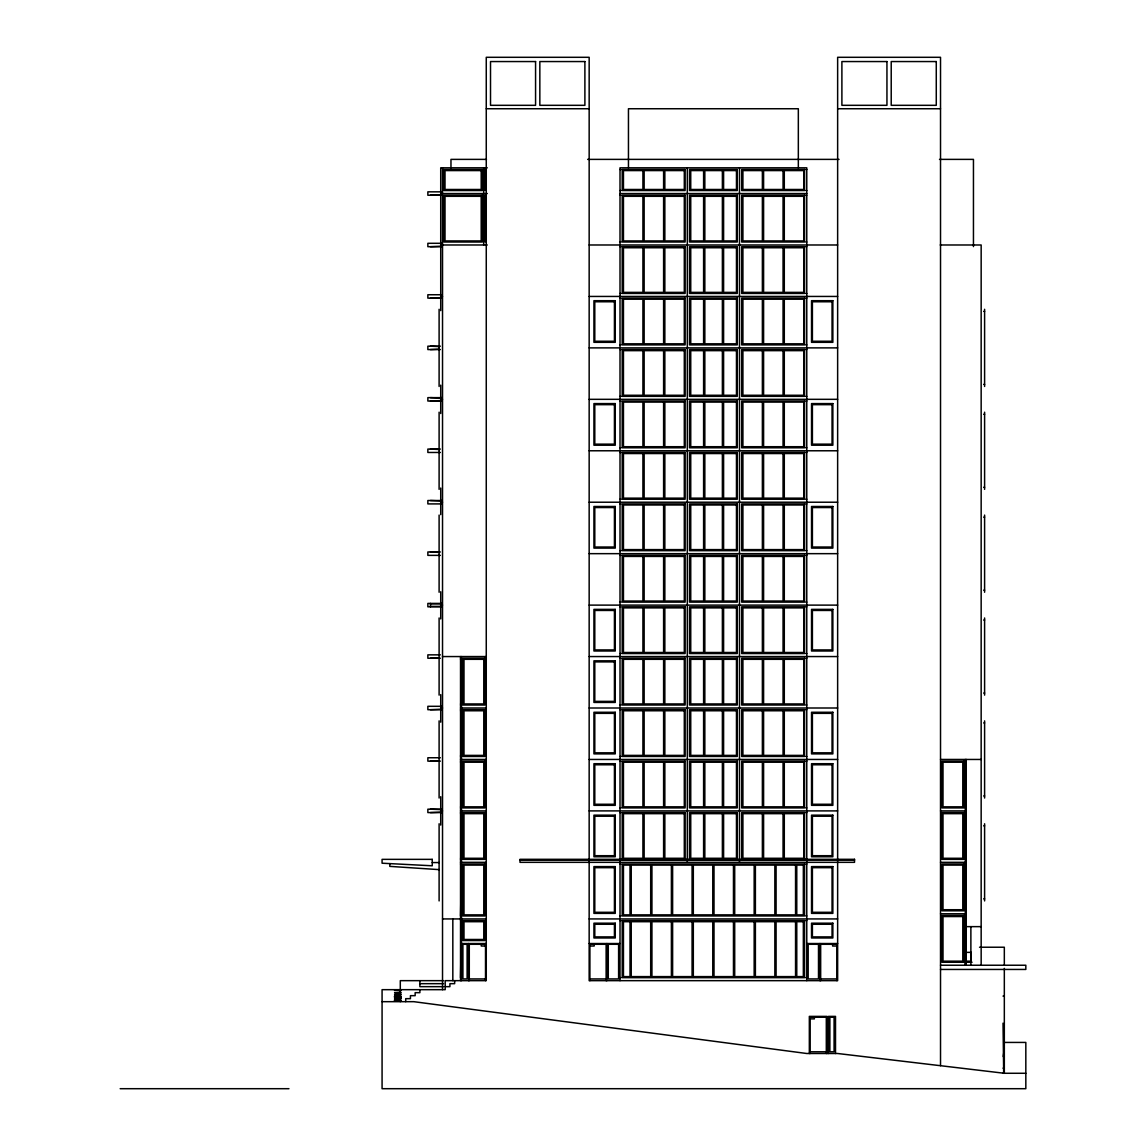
<?xml version="1.0" encoding="UTF-8"?>
<svg xmlns="http://www.w3.org/2000/svg" width="1146" height="1146" viewBox="0 0 1146 1146"><rect width="100%" height="100%" fill="white"/><g stroke="black" fill="none" stroke-linecap="round" stroke-linejoin="round"><path stroke-width="1.5" d="M461.265 934.878L460.534 977.681L461.509 977.681M461.265 876.561L460.534 915.941L461.509 915.941M1003.251 1056.555L1004.326 1048.633M486.262 108.741L589.159 108.741M837.64 108.741L940.522 108.741M486.463 159.38L450.965 159.38L450.965 167.817M587.64 159.38L839.03 159.38M939.505 159.38L973.455 159.38L973.455 246.591M487.265 167.817L440.723 167.817L440.723 310.623M620.015 169.508L620.989 169.508M805.81 169.508L806.77 169.508M620.015 190.551L620.989 190.551M805.81 190.551L806.77 190.551M442.127 191.84L427.859 191.84L427.859 195.235L442.127 195.235M440.723 193.545L487.265 193.545M620.015 193.545L806.77 193.545M441.153 194.806L430.438 195.235M620.015 195.235L620.989 195.235M805.81 195.235L806.77 195.235M620.015 242.007L620.989 242.007M805.81 242.007L806.77 242.007M442.127 243.296L427.859 243.296L427.859 246.691L442.127 246.691M440.723 244.986L487.265 244.986M589.159 244.986L837.64 244.986M940.221 244.986L981.162 244.986L981.162 965.233M441.153 246.261L430.438 246.691M620.015 246.677L620.989 246.677M805.81 246.677L806.77 246.677M620.015 293.448L620.989 293.448M805.81 293.448L806.77 293.448M442.127 294.737L427.859 294.737L427.859 298.132L442.127 298.132M440.723 296.442L442.528 296.442M589.159 296.442L837.64 296.442M441.153 297.702L430.438 298.132M620.015 298.132L620.989 298.132M805.81 298.132L806.77 298.132M983.741 311.368L984.6 311.368M620.015 344.889L620.989 344.889M805.81 344.889L806.77 344.889M440.351 346.178L427.859 346.178L427.859 349.573L440.351 349.573M439.362 346.608L430.438 346.178M589.159 347.883L837.64 347.883M439.362 349.143L430.438 349.573M620.015 349.573L620.989 349.573M805.81 349.573L806.77 349.573M983.741 384.383L984.6 384.383M620.015 396.344L620.989 396.344M805.81 396.344L806.77 396.344M442.127 397.633L427.859 397.633L427.859 401.028L442.127 401.028M441.153 398.063L430.438 397.633M440.723 399.324L442.528 399.324M589.159 399.324L837.64 399.324M441.153 400.599L430.438 401.028M620.015 401.014L620.989 401.014M805.81 401.014L806.77 401.014M983.741 414.265L984.6 414.265M620.015 447.785L620.989 447.785M805.81 447.785L806.77 447.785M440.351 449.074L427.859 449.074L427.859 452.469L440.351 452.469M439.362 449.504L430.438 449.074M589.159 450.779L837.64 450.779M620.015 452.469L620.989 452.469M805.81 452.469L806.77 452.469M983.741 487.279L984.6 487.279M620.015 499.226L620.989 499.226M805.81 499.226L806.77 499.226M442.127 500.516L427.859 500.516L427.859 503.911L442.127 503.911M441.153 500.945L430.438 500.516M440.723 502.22L442.528 502.22M589.159 502.22L837.64 502.22M620.015 503.911L620.989 503.911M805.81 503.911L806.77 503.911M983.741 517.161L984.6 517.161M620.015 550.682L620.989 550.682M805.81 550.682L806.77 550.682M440.351 551.971L427.859 551.971L427.859 555.366L440.351 555.366M439.362 552.401L430.438 551.971M589.159 553.661L837.64 553.661M620.015 555.352L620.989 555.352M805.81 555.352L806.77 555.352M983.741 590.176L984.6 590.176M620.015 602.123L620.989 602.123M805.81 602.123L806.77 602.123M442.127 603.412L427.859 603.412L427.859 606.807L442.127 606.807M430.438 603.842L441.153 603.842M440.723 605.117L442.528 605.117M589.159 605.117L837.64 605.117M430.438 606.377L441.153 606.377M620.015 606.807L620.989 606.807M805.81 606.807L806.77 606.807M983.741 620.043L984.6 620.043M620.015 653.564L620.989 653.564M805.81 653.564L806.77 653.564M440.351 654.853L427.859 654.853L427.859 658.248L440.351 658.248M442.528 656.558L486.262 656.558M589.159 656.558L837.64 656.558M439.362 657.818L430.438 658.248M460.534 658.248L461.509 658.248M620.015 658.248L620.989 658.248M805.81 658.248L806.77 658.248M460.534 659.322L461.509 659.322M983.741 693.058L984.6 693.058M460.534 703.945L461.509 703.945M460.534 705.019L461.509 705.019M620.015 705.019L620.989 705.019M805.81 705.019L806.77 705.019M442.127 706.308L427.859 706.308L427.859 709.703L442.127 709.703M440.723 707.999L442.528 707.999M460.534 707.999L486.262 707.999M589.159 707.999L837.64 707.999M441.153 709.274L430.438 709.703M460.534 709.689L461.509 709.689M620.015 709.689L620.989 709.689M805.81 709.689L806.77 709.689M460.534 710.764L461.509 710.764M983.741 722.94L984.6 722.94M460.534 755.386L461.509 755.386M460.534 756.46L461.509 756.46M620.015 756.46L620.989 756.46M805.81 756.46L806.77 756.46M440.351 757.75L427.859 757.75L427.859 761.145L440.351 761.145M460.534 759.454L486.262 759.454M589.159 759.454L837.64 759.454M940.522 759.454L981.162 759.454M439.362 760.715L430.438 761.145M460.534 761.145L461.509 761.145M620.015 761.145L620.989 761.145M805.81 761.145L806.77 761.145M965.29 761.145L966.25 761.145M460.534 762.219L461.509 762.219M965.29 762.219L966.25 762.219M983.741 795.954L984.6 795.954M460.534 806.827L461.509 806.827M965.29 806.827L966.25 806.827M460.534 807.901L461.509 807.901M620.015 807.901L620.989 807.901M805.81 807.901L806.77 807.901M965.29 807.901L966.25 807.901M442.127 809.191L427.859 809.191L427.859 812.586L442.127 812.586M441.153 809.62L430.438 809.191M440.723 810.895L442.528 810.895M460.534 810.895L486.262 810.895M589.159 810.895L837.64 810.895M940.522 810.895L966.25 810.895M441.153 812.156L430.438 812.586M460.534 812.586L461.509 812.586M620.015 812.586L620.989 812.586M805.81 812.586L806.77 812.586M965.29 812.586L966.25 812.586M460.534 813.66L461.509 813.66M965.29 813.66L966.25 813.66M983.741 825.836L984.6 825.836M460.534 858.282L461.509 858.282M965.29 858.282L966.25 858.282M460.534 859.357L461.509 859.357M620.015 859.357L620.989 859.357M805.81 859.357L806.77 859.357M965.29 859.357L966.25 859.357M520.012 860.159L854.515 860.159M460.534 862.336L486.262 862.336M940.522 862.336L966.25 862.336M432.243 862.566L439.333 862.566M460.534 864.027L461.509 864.027M620.015 864.027L620.989 864.027M805.81 864.027L806.77 864.027M965.29 864.027L966.25 864.027M965.29 865.101L966.25 865.101M439.333 869.642L389.798 866.376L389.798 863.611M983.741 898.851L984.6 898.851M965.29 909.723L966.25 909.723M965.29 910.798L966.25 910.798M940.522 913.777L966.25 913.777M965.29 915.482L966.25 915.482M620.015 915.941L620.989 915.941M805.81 915.941L806.77 915.941M965.29 916.556L966.25 916.556M442.528 918.934L486.262 918.934M589.159 918.934L837.64 918.934M460.534 920.625L461.509 920.625M620.015 920.625L620.989 920.625M805.81 920.625L806.77 920.625M965.29 926.641L981.162 926.641M965.29 928.332L966.25 928.332M965.29 929.406L966.25 929.406M461.509 943.53L486.262 943.53M589.159 943.53L620.015 943.53M806.77 943.53L837.64 943.53M485.517 946.023L481.248 946.023L481.248 944.29M589.904 946.023L594.172 946.023L594.172 944.29M836.881 946.023L832.612 946.023L832.612 944.29M979.529 947.226L1004.326 947.226L1004.326 964.86M965.29 952.369L970.877 952.369M965.29 954.059L966.25 954.059M965.29 955.134L966.25 955.134M965.29 961.165L970.977 961.165L970.977 952.24M964.889 962.239L972.052 962.239M965.29 962.669L966.25 962.669M965.29 963.743L966.25 963.743M940.522 965.233L1025.828 965.233L1025.828 969.444L940.522 969.444M620.015 977.681L620.989 977.681M805.81 977.681L806.77 977.681M469.287 978.928L485.517 978.928M589.904 978.928L606.134 978.928M820.665 978.928L836.881 978.928M443.516 980.661L400.298 980.661L400.298 1001.676M419.88 983.669L443.516 983.669M443.516 986.663L419.88 986.663L419.88 980.661M445.192 986.663L449.92 986.663L449.92 983.669L454.647 983.669L454.647 980.661M401.315 990.516L394.568 990.516L394.568 989.671M400.298 992.364L394.568 992.837L401.315 992.837M400.298 994.227L394.568 994.699L401.315 994.699M400.298 996.089L394.568 996.089L394.568 997.392L401.315 997.392M1003.037 996.103L1004.326 996.103M394.568 996.562L401.315 996.562M394.568 996.934L401.315 996.934M400.298 997.951L394.568 998.41L401.315 998.41M400.298 999.813L394.568 999.813L394.568 1001.117M394.568 1000.272L401.315 1000.272M394.568 1000.659L401.315 1000.659M382.076 1001.676L413.806 1001.676L806.77 1053.503L837.64 1053.503L1004.326 1073.272L1004.326 968.384M810.093 1018.866L814.362 1018.866L814.362 1017.147M1003.037 1023.163L1003.681 1073.272M1004.326 1042.43L1025.828 1042.43L1025.828 1088.7L382.076 1088.7L382.076 989.671L445.192 989.671L445.192 980.661L486.262 980.661L486.262 57.3L589.159 57.3L589.159 980.661L837.64 980.661L837.64 57.3L940.522 57.3L940.522 1065.665M810.093 1051.784L826.309 1051.784M1003.037 1068.172L1004.326 1068.115M1003.037 1073.272L1025.828 1073.272M120.172 1088.7L288.95 1088.7M984.6 309.291L984.6 386.46M984.6 412.188L984.6 489.356M984.6 515.084L984.6 592.253M984.6 617.966L984.6 695.135M984.6 720.863L984.6 798.031M984.6 823.759L984.6 900.928M970.877 926.641L970.877 965.233M966.25 759.454L966.25 965.261M965.29 759.454L965.29 965.233M836.881 980.661L836.881 944.29L820.665 944.29L820.665 980.661M835.506 1053.503L835.506 1016.387L828.472 1016.387L828.472 1053.503M827.068 1053.503L827.068 1016.387L809.334 1016.387L809.334 1053.503M826.309 1053.503L826.309 1017.147L810.093 1017.147L810.093 1053.503M819.906 943.53L819.906 980.661M806.77 980.661L806.77 167.817L620.015 167.817L620.015 980.661M798.332 167.817L798.332 108.741L628.452 108.741L628.452 167.817M739.471 167.817L739.471 862.336M687.314 167.817L687.314 862.336M606.879 943.53L606.879 980.661M606.134 980.661L606.134 944.29L589.904 944.29L589.904 980.661M486.162 170.582L486.162 189.477M486.162 196.31L486.162 240.932M485.517 980.661L485.517 944.29L469.287 944.29L469.287 980.661M485.102 169.508L485.102 190.551M485.102 195.235L485.102 242.007M483.684 167.817L483.684 244.986M468.542 943.53L468.542 980.661M461.509 656.558L461.509 980.661M460.534 656.558L460.534 980.661M452.828 918.677L452.828 980.661M442.528 167.817L442.528 989.671M440.723 385.128L440.723 413.52M440.723 488.024L440.723 514.64M440.723 591.737L440.723 618.926M440.723 694.619L440.723 722.195M440.723 796.699L440.723 825.091M439.104 309.291L439.104 386.46M439.104 412.188L439.104 489.356M439.104 515.084L439.104 592.253M439.104 617.966L439.104 695.135M439.104 720.863L439.104 798.031M439.104 823.759L439.104 900.928M430.438 603.412L430.438 606.807M419.88 989.671L419.88 992.665L415.153 992.665L415.153 995.673L410.44 995.673L410.44 998.667L405.713 998.667L405.713 1001.676M535.569 61.555L490.517 61.555L490.517 105.317L535.569 105.317L535.569 61.555M584.89 61.555L539.838 61.555L539.838 105.317L584.89 105.317L584.89 61.555M886.947 61.555L841.895 61.555L841.895 105.317L886.947 105.317L886.947 61.555M936.268 61.555L891.216 61.555L891.216 105.317L936.268 105.317L936.268 61.555M482.28 169.508L443.932 169.508L443.932 190.551L482.28 190.551L482.28 169.508M685.107 169.508L622.221 169.508L622.221 190.551L685.107 190.551L685.107 169.508M737.265 169.508L689.52 169.508L689.52 190.551L737.265 190.551L737.265 169.508M804.564 169.508L741.677 169.508L741.677 190.551L804.564 190.551L804.564 169.508M481.205 170.582L445.006 170.582L445.006 189.477L481.205 189.477L481.205 170.582M642.92 170.582L623.453 170.582L623.453 189.477L642.92 189.477L642.92 170.582M663.606 170.582L644.138 170.582L644.138 189.477L663.606 189.477L663.606 170.582M684.305 170.582L664.838 170.582L664.838 189.477L684.305 189.477L684.305 170.582M703.601 170.582L690.737 170.582L690.737 189.477L703.601 189.477L703.601 170.582M722.381 170.582L704.833 170.582L704.833 189.477L722.381 189.477L722.381 170.582M736.463 170.582L723.599 170.582L723.599 189.477L736.463 189.477L736.463 170.582M762.377 170.582L742.909 170.582L742.909 189.477L762.377 189.477L762.377 170.582M783.062 170.582L763.594 170.582L763.594 189.477L783.062 189.477L783.062 170.582M803.761 170.582L784.294 170.582L784.294 189.477L803.761 189.477L803.761 170.582M482.28 195.235L443.932 195.235L443.932 242.007L482.28 242.007L482.28 195.235M685.107 195.235L622.221 195.235L622.221 242.007L685.107 242.007L685.107 195.235M737.265 195.235L689.52 195.235L689.52 242.007L737.265 242.007L737.265 195.235M804.564 195.235L741.677 195.235L741.677 242.007L804.564 242.007L804.564 195.235M481.205 196.31L445.006 196.31L445.006 240.932L481.205 240.932L481.205 196.31M642.92 196.31L623.453 196.31L623.453 240.932L642.92 240.932L642.92 196.31M663.606 196.31L644.138 196.31L644.138 240.932L663.606 240.932L663.606 196.31M684.305 196.31L664.838 196.31L664.838 240.932L684.305 240.932L684.305 196.31M703.601 196.31L690.737 196.31L690.737 240.932L703.601 240.932L703.601 196.31M722.381 196.31L704.833 196.31L704.833 240.932L722.381 240.932L722.381 196.31M736.463 196.31L723.599 196.31L723.599 240.932L736.463 240.932L736.463 196.31M762.377 196.31L742.909 196.31L742.909 240.932L762.377 240.932L762.377 196.31M783.062 196.31L763.594 196.31L763.594 240.932L783.062 240.932L783.062 196.31M803.761 196.31L784.294 196.31L784.294 240.932L803.761 240.932L803.761 196.31M685.107 246.677L622.221 246.677L622.221 293.448L685.107 293.448L685.107 246.677M737.265 246.677L689.52 246.677L689.52 293.448L737.265 293.448L737.265 246.677M804.564 246.677L741.677 246.677L741.677 293.448L804.564 293.448L804.564 246.677M642.92 247.751L623.453 247.751L623.453 292.373L642.92 292.373L642.92 247.751M663.606 247.751L644.138 247.751L644.138 292.373L663.606 292.373L663.606 247.751M684.305 247.751L664.838 247.751L664.838 292.373L684.305 292.373L684.305 247.751M703.601 247.751L690.737 247.751L690.737 292.373L703.601 292.373L703.601 247.751M722.381 247.751L704.833 247.751L704.833 292.373L722.381 292.373L722.381 247.751M736.463 247.751L723.599 247.751L723.599 292.373L736.463 292.373L736.463 247.751M762.377 247.751L742.909 247.751L742.909 292.373L762.377 292.373L762.377 247.751M783.062 247.751L763.594 247.751L763.594 292.373L783.062 292.373L783.062 247.751M803.761 247.751L784.294 247.751L784.294 292.373L803.761 292.373L803.761 247.751M685.107 298.132L622.221 298.132L622.221 344.889L685.107 344.889L685.107 298.132M737.265 298.132L689.52 298.132L689.52 344.889L737.265 344.889L737.265 298.132M804.564 298.132L741.677 298.132L741.677 344.889L804.564 344.889L804.564 298.132M642.92 299.206L623.453 299.206L623.453 343.814L642.92 343.814L642.92 299.206M663.606 299.206L644.138 299.206L644.138 343.814L663.606 343.814L663.606 299.206M684.305 299.206L664.838 299.206L664.838 343.814L684.305 343.814L684.305 299.206M703.601 299.206L690.737 299.206L690.737 343.814L703.601 343.814L703.601 299.206M722.381 299.206L704.833 299.206L704.833 343.814L722.381 343.814L722.381 299.206M736.463 299.206L723.599 299.206L723.599 343.814L736.463 343.814L736.463 299.206M762.377 299.206L742.909 299.206L742.909 343.814L762.377 343.814L762.377 299.206M783.062 299.206L763.594 299.206L763.594 343.814L783.062 343.814L783.062 299.206M803.761 299.206L784.294 299.206L784.294 343.814L803.761 343.814L803.761 299.206M615.244 300.696L593.929 300.696L593.929 342.325L615.244 342.325L615.244 300.696M832.856 300.696L811.54 300.696L811.54 342.325L832.856 342.325L832.856 300.696M614.428 301.77L594.788 301.77L594.788 341.25L614.428 341.25L614.428 301.77M832.053 301.77L812.399 301.77L812.399 341.25L832.053 341.25L832.053 301.77M685.107 349.573L622.221 349.573L622.221 396.344L685.107 396.344L685.107 349.573M737.265 349.573L689.52 349.573L689.52 396.344L737.265 396.344L737.265 349.573M804.564 349.573L741.677 349.573L741.677 396.344L804.564 396.344L804.564 349.573M642.92 350.647L623.453 350.647L623.453 395.27L642.92 395.27L642.92 350.647M663.606 350.647L644.138 350.647L644.138 395.27L663.606 395.27L663.606 350.647M684.305 350.647L664.838 350.647L664.838 395.27L684.305 395.27L684.305 350.647M703.601 350.647L690.737 350.647L690.737 395.27L703.601 395.27L703.601 350.647M722.381 350.647L704.833 350.647L704.833 395.27L722.381 395.27L722.381 350.647M736.463 350.647L723.599 350.647L723.599 395.27L736.463 395.27L736.463 350.647M762.377 350.647L742.909 350.647L742.909 395.27L762.377 395.27L762.377 350.647M783.062 350.647L763.594 350.647L763.594 395.27L783.062 395.27L783.062 350.647M803.761 350.647L784.294 350.647L784.294 395.27L803.761 395.27L803.761 350.647M685.107 401.014L622.221 401.014L622.221 447.785L685.107 447.785L685.107 401.014M737.265 401.014L689.52 401.014L689.52 447.785L737.265 447.785L737.265 401.014M804.564 401.014L741.677 401.014L741.677 447.785L804.564 447.785L804.564 401.014M642.92 402.088L623.453 402.088L623.453 446.711L642.92 446.711L642.92 402.088M663.606 402.088L644.138 402.088L644.138 446.711L663.606 446.711L663.606 402.088M684.305 402.088L664.838 402.088L664.838 446.711L684.305 446.711L684.305 402.088M703.601 402.088L690.737 402.088L690.737 446.711L703.601 446.711L703.601 402.088M722.381 402.088L704.833 402.088L704.833 446.711L722.381 446.711L722.381 402.088M736.463 402.088L723.599 402.088L723.599 446.711L736.463 446.711L736.463 402.088M762.377 402.088L742.909 402.088L742.909 446.711L762.377 446.711L762.377 402.088M783.062 402.088L763.594 402.088L763.594 446.711L783.062 446.711L783.062 402.088M803.761 402.088L784.294 402.088L784.294 446.711L803.761 446.711L803.761 402.088M615.244 403.593L593.929 403.593L593.929 445.207L615.244 445.207L615.244 403.593M832.856 403.593L811.54 403.593L811.54 445.207L832.856 445.207L832.856 403.593M614.428 404.667L594.788 404.667L594.788 444.147L614.428 444.147L614.428 404.667M832.053 404.667L812.399 404.667L812.399 444.147L832.053 444.147L832.053 404.667M685.107 452.469L622.221 452.469L622.221 499.226L685.107 499.226L685.107 452.469M737.265 452.469L689.52 452.469L689.52 499.226L737.265 499.226L737.265 452.469M804.564 452.469L741.677 452.469L741.677 499.226L804.564 499.226L804.564 452.469M642.92 453.544L623.453 453.544L623.453 498.152L642.92 498.152L642.92 453.544M663.606 453.544L644.138 453.544L644.138 498.152L663.606 498.152L663.606 453.544M684.305 453.544L664.838 453.544L664.838 498.152L684.305 498.152L684.305 453.544M703.601 453.544L690.737 453.544L690.737 498.152L703.601 498.152L703.601 453.544M722.381 453.544L704.833 453.544L704.833 498.152L722.381 498.152L722.381 453.544M736.463 453.544L723.599 453.544L723.599 498.152L736.463 498.152L736.463 453.544M762.377 453.544L742.909 453.544L742.909 498.152L762.377 498.152L762.377 453.544M783.062 453.544L763.594 453.544L763.594 498.152L783.062 498.152L783.062 453.544M803.761 453.544L784.294 453.544L784.294 498.152L803.761 498.152L803.761 453.544M685.107 503.911L622.221 503.911L622.221 550.682L685.107 550.682L685.107 503.911M737.265 503.911L689.52 503.911L689.52 550.682L737.265 550.682L737.265 503.911M804.564 503.911L741.677 503.911L741.677 550.682L804.564 550.682L804.564 503.911M642.92 504.985L623.453 504.985L623.453 549.607L642.92 549.607L642.92 504.985M663.606 504.985L644.138 504.985L644.138 549.607L663.606 549.607L663.606 504.985M684.305 504.985L664.838 504.985L664.838 549.607L684.305 549.607L684.305 504.985M703.601 504.985L690.737 504.985L690.737 549.607L703.601 549.607L703.601 504.985M722.381 504.985L704.833 504.985L704.833 549.607L722.381 549.607L722.381 504.985M736.463 504.985L723.599 504.985L723.599 549.607L736.463 549.607L736.463 504.985M762.377 504.985L742.909 504.985L742.909 549.607L762.377 549.607L762.377 504.985M783.062 504.985L763.594 504.985L763.594 549.607L783.062 549.607L783.062 504.985M803.761 504.985L784.294 504.985L784.294 549.607L803.761 549.607L803.761 504.985M615.244 506.489L593.929 506.489L593.929 548.103L615.244 548.103L615.244 506.489M832.856 506.489L811.54 506.489L811.54 548.103L832.856 548.103L832.856 506.489M614.428 507.549L594.788 507.549L594.788 547.029L614.428 547.029L614.428 507.549M832.053 507.549L812.399 507.549L812.399 547.029L832.053 547.029L832.053 507.549M685.107 555.352L622.221 555.352L622.221 602.123L685.107 602.123L685.107 555.352M737.265 555.352L689.52 555.352L689.52 602.123L737.265 602.123L737.265 555.352M804.564 555.352L741.677 555.352L741.677 602.123L804.564 602.123L804.564 555.352M642.92 556.426L623.453 556.426L623.453 601.048L642.92 601.048L642.92 556.426M663.606 556.426L644.138 556.426L644.138 601.048L663.606 601.048L663.606 556.426M684.305 556.426L664.838 556.426L664.838 601.048L684.305 601.048L684.305 556.426M703.601 556.426L690.737 556.426L690.737 601.048L703.601 601.048L703.601 556.426M722.381 556.426L704.833 556.426L704.833 601.048L722.381 601.048L722.381 556.426M736.463 556.426L723.599 556.426L723.599 601.048L736.463 601.048L736.463 556.426M762.377 556.426L742.909 556.426L742.909 601.048L762.377 601.048L762.377 556.426M783.062 556.426L763.594 556.426L763.594 601.048L783.062 601.048L783.062 556.426M803.761 556.426L784.294 556.426L784.294 601.048L803.761 601.048L803.761 556.426M685.107 606.807L622.221 606.807L622.221 653.564L685.107 653.564L685.107 606.807M737.265 606.807L689.52 606.807L689.52 653.564L737.265 653.564L737.265 606.807M804.564 606.807L741.677 606.807L741.677 653.564L804.564 653.564L804.564 606.807M642.92 607.881L623.453 607.881L623.453 652.489L642.92 652.489L642.92 607.881M663.606 607.881L644.138 607.881L644.138 652.489L663.606 652.489L663.606 607.881M684.305 607.881L664.838 607.881L664.838 652.489L684.305 652.489L684.305 607.881M703.601 607.881L690.737 607.881L690.737 652.489L703.601 652.489L703.601 607.881M722.381 607.881L704.833 607.881L704.833 652.489L722.381 652.489L722.381 607.881M736.463 607.881L723.599 607.881L723.599 652.489L736.463 652.489L736.463 607.881M762.377 607.881L742.909 607.881L742.909 652.489L762.377 652.489L762.377 607.881M783.062 607.881L763.594 607.881L763.594 652.489L783.062 652.489L783.062 607.881M803.761 607.881L784.294 607.881L784.294 652.489L803.761 652.489L803.761 607.881M615.244 609.371L593.929 609.371L593.929 651L615.244 651L615.244 609.371M832.856 609.371L811.54 609.371L811.54 651L832.856 651L832.856 609.371M614.428 610.446L594.788 610.446L594.788 649.925L614.428 649.925L614.428 610.446M832.053 610.446L812.399 610.446L812.399 649.925L832.053 649.925L832.053 610.446M484.858 658.248L462.912 658.248L462.912 705.019L484.858 705.019L484.858 658.248M685.107 658.248L622.221 658.248L622.221 705.019L685.107 705.019L685.107 658.248M737.265 658.248L689.52 658.248L689.52 705.019L737.265 705.019L737.265 658.248M804.564 658.248L741.677 658.248L741.677 705.019L804.564 705.019L804.564 658.248M483.784 659.322L463.987 659.322L463.987 703.945L483.784 703.945L483.784 659.322M642.92 659.322L623.453 659.322L623.453 703.945L642.92 703.945L642.92 659.322M663.606 659.322L644.138 659.322L644.138 703.945L663.606 703.945L663.606 659.322M684.305 659.322L664.838 659.322L664.838 703.945L684.305 703.945L684.305 659.322M703.601 659.322L690.737 659.322L690.737 703.945L703.601 703.945L703.601 659.322M722.381 659.322L704.833 659.322L704.833 703.945L722.381 703.945L722.381 659.322M736.463 659.322L723.599 659.322L723.599 703.945L736.463 703.945L736.463 659.322M762.377 659.322L742.909 659.322L742.909 703.945L762.377 703.945L762.377 659.322M783.062 659.322L763.594 659.322L763.594 703.945L783.062 703.945L783.062 659.322M803.761 659.322L784.294 659.322L784.294 703.945L803.761 703.945L803.761 659.322M615.244 660.827L593.929 660.827L593.929 702.441L615.244 702.441L615.244 660.827M614.428 661.887L594.788 661.887L594.788 701.366L614.428 701.366L614.428 661.887M484.858 709.689L462.912 709.689L462.912 756.46L484.858 756.46L484.858 709.689M685.107 709.689L622.221 709.689L622.221 756.46L685.107 756.46L685.107 709.689M737.265 709.689L689.52 709.689L689.52 756.46L737.265 756.46L737.265 709.689M804.564 709.689L741.677 709.689L741.677 756.46L804.564 756.46L804.564 709.689M483.784 710.764L463.987 710.764L463.987 755.386L483.784 755.386L483.784 710.764M642.92 710.764L623.453 710.764L623.453 755.386L642.92 755.386L642.92 710.764M663.606 710.764L644.138 710.764L644.138 755.386L663.606 755.386L663.606 710.764M684.305 710.764L664.838 710.764L664.838 755.386L684.305 755.386L684.305 710.764M703.601 710.764L690.737 710.764L690.737 755.386L703.601 755.386L703.601 710.764M722.381 710.764L704.833 710.764L704.833 755.386L722.381 755.386L722.381 710.764M736.463 710.764L723.599 710.764L723.599 755.386L736.463 755.386L736.463 710.764M762.377 710.764L742.909 710.764L742.909 755.386L762.377 755.386L762.377 710.764M783.062 710.764L763.594 710.764L763.594 755.386L783.062 755.386L783.062 710.764M803.761 710.764L784.294 710.764L784.294 755.386L803.761 755.386L803.761 710.764M615.244 712.268L593.929 712.268L593.929 753.882L615.244 753.882L615.244 712.268M832.856 712.268L811.54 712.268L811.54 753.882L832.856 753.882L832.856 712.268M614.428 713.342L594.788 713.342L594.788 752.822L614.428 752.822L614.428 713.342M832.053 713.342L812.399 713.342L812.399 752.822L832.053 752.822L832.053 713.342M484.858 761.145L462.912 761.145L462.912 807.901L484.858 807.901L484.858 761.145M685.107 761.145L622.221 761.145L622.221 807.901L685.107 807.901L685.107 761.145M737.265 761.145L689.52 761.145L689.52 807.901L737.265 807.901L737.265 761.145M804.564 761.145L741.677 761.145L741.677 807.901L804.564 807.901L804.564 761.145M963.872 761.145L941.94 761.145L941.94 807.901L963.872 807.901L963.872 761.145M483.784 762.219L463.987 762.219L463.987 806.827L483.784 806.827L483.784 762.219M642.92 762.219L623.453 762.219L623.453 806.827L642.92 806.827L642.92 762.219M663.606 762.219L644.138 762.219L644.138 806.827L663.606 806.827L663.606 762.219M684.305 762.219L664.838 762.219L664.838 806.827L684.305 806.827L684.305 762.219M703.601 762.219L690.737 762.219L690.737 806.827L703.601 806.827L703.601 762.219M722.381 762.219L704.833 762.219L704.833 806.827L722.381 806.827L722.381 762.219M736.463 762.219L723.599 762.219L723.599 806.827L736.463 806.827L736.463 762.219M762.377 762.219L742.909 762.219L742.909 806.827L762.377 806.827L762.377 762.219M783.062 762.219L763.594 762.219L763.594 806.827L783.062 806.827L783.062 762.219M803.761 762.219L784.294 762.219L784.294 806.827L803.761 806.827L803.761 762.219M962.798 762.219L943 762.219L943 806.827L962.798 806.827L962.798 762.219M615.244 763.709L593.929 763.709L593.929 805.337L615.244 805.337L615.244 763.709M832.856 763.709L811.54 763.709L811.54 805.337L832.856 805.337L832.856 763.709M614.428 764.783L594.788 764.783L594.788 804.263L614.428 804.263L614.428 764.783M832.053 764.783L812.399 764.783L812.399 804.263L832.053 804.263L832.053 764.783M484.858 812.586L462.912 812.586L462.912 859.357L484.858 859.357L484.858 812.586M685.107 812.586L622.221 812.586L622.221 859.357L685.107 859.357L685.107 812.586M737.265 812.586L689.52 812.586L689.52 859.357L737.265 859.357L737.265 812.586M804.564 812.586L741.677 812.586L741.677 859.357L804.564 859.357L804.564 812.586M963.872 812.586L941.94 812.586L941.94 859.357L963.872 859.357L963.872 812.586M483.784 813.66L463.987 813.66L463.987 858.282L483.784 858.282L483.784 813.66M642.92 813.66L623.453 813.66L623.453 858.282L642.92 858.282L642.92 813.66M663.606 813.66L644.138 813.66L644.138 858.282L663.606 858.282L663.606 813.66M684.305 813.66L664.838 813.66L664.838 858.282L684.305 858.282L684.305 813.66M703.601 813.66L690.737 813.66L690.737 858.282L703.601 858.282L703.601 813.66M722.381 813.66L704.833 813.66L704.833 858.282L722.381 858.282L722.381 813.66M736.463 813.66L723.599 813.66L723.599 858.282L736.463 858.282L736.463 813.66M762.377 813.66L742.909 813.66L742.909 858.282L762.377 858.282L762.377 813.66M783.062 813.66L763.594 813.66L763.594 858.282L783.062 858.282L783.062 813.66M803.761 813.66L784.294 813.66L784.294 858.282L803.761 858.282L803.761 813.66M962.798 813.66L943 813.66L943 858.282L962.798 858.282L962.798 813.66M615.244 815.164L593.929 815.164L593.929 856.778L615.244 856.778L615.244 815.164M832.856 815.164L811.54 815.164L811.54 856.778L832.856 856.778L832.856 815.164M614.428 816.224L594.788 816.224L594.788 855.704L614.428 855.704L614.428 816.224M832.053 816.224L812.399 816.224L812.399 855.704L832.053 855.704L832.053 816.224M854.515 859.314L520.012 859.314L520.012 862.336L854.515 862.336L854.515 859.314M432.243 859.357L382.076 859.357L382.076 863.21L432.243 865.789L432.243 859.357M484.858 864.027L462.912 864.027L462.912 915.941L484.858 915.941L484.858 864.027M804.564 864.027L622.221 864.027L622.221 915.941L804.564 915.941L804.564 864.027M963.872 864.027L941.94 864.027L941.94 910.798L963.872 910.798L963.872 864.027M483.784 865.101L463.987 865.101L463.987 914.866L483.784 914.866L483.784 865.101M630.014 865.101L623.453 865.101L623.453 914.866L630.014 914.866L630.014 865.101M650.699 865.101L631.231 865.101L631.231 914.866L650.699 914.866L650.699 865.101M671.398 865.101L651.931 865.101L651.931 914.866L671.398 914.866L671.398 865.101M692.084 865.101L672.616 865.101L672.616 914.866L692.084 914.866L692.084 865.101M712.783 865.101L693.316 865.101L693.316 914.866L712.783 914.866L712.783 865.101M733.469 865.101L714.001 865.101L714.001 914.866L733.469 914.866L733.469 865.101M754.168 865.101L734.701 865.101L734.701 914.866L754.168 914.866L754.168 865.101M774.854 865.101L755.386 865.101L755.386 914.866L774.854 914.866L774.854 865.101M795.553 865.101L776.086 865.101L776.086 914.866L795.553 914.866L795.553 865.101M803.346 865.101L796.771 865.101L796.771 914.866L803.346 914.866L803.346 865.101M962.798 865.101L943 865.101L943 909.723L962.798 909.723L962.798 865.101M615.244 866.605L593.929 866.605L593.929 913.376L615.244 913.376L615.244 866.605M832.856 866.605L811.54 866.605L811.54 913.376L832.856 913.376L832.856 866.605M614.428 867.68L594.788 867.68L594.788 912.302L614.428 912.302L614.428 867.68M832.053 867.68L812.399 867.68L812.399 912.302L832.053 912.302L832.053 867.68M963.872 915.482L941.94 915.482L941.94 962.239L963.872 962.239L963.872 915.482M962.798 916.556L943 916.556L943 961.165L962.798 961.165L962.798 916.556M484.858 920.625L462.912 920.625L462.912 940.551L484.858 940.551L484.858 920.625M804.564 920.625L622.221 920.625L622.221 977.681L804.564 977.681L804.564 920.625M483.784 921.699L463.987 921.699L463.987 939.476L483.784 939.476L483.784 921.699M630.014 921.699L623.453 921.699L623.453 976.607L630.014 976.607L630.014 921.699M650.699 921.699L631.231 921.699L631.231 976.607L650.699 976.607L650.699 921.699M671.398 921.699L651.931 921.699L651.931 976.607L671.398 976.607L671.398 921.699M692.084 921.699L672.616 921.699L672.616 976.607L692.084 976.607L692.084 921.699M712.783 921.699L693.316 921.699L693.316 976.607L712.783 976.607L712.783 921.699M733.469 921.699L714.001 921.699L714.001 976.607L733.469 976.607L733.469 921.699M754.168 921.699L734.701 921.699L734.701 976.607L754.168 976.607L754.168 921.699M774.854 921.699L755.386 921.699L755.386 976.607L774.854 976.607L774.854 921.699M795.553 921.699L776.086 921.699L776.086 976.607L795.553 976.607L795.553 921.699M803.346 921.699L796.771 921.699L796.771 976.607L803.346 976.607L803.346 921.699M615.244 923.189L593.929 923.189L593.929 937.972L615.244 937.972L615.244 923.189M832.856 923.189L811.54 923.189L811.54 937.972L832.856 937.972L832.856 923.189M614.428 924.263L594.788 924.263L594.788 936.898L614.428 936.898L614.428 924.263M832.053 924.263L812.399 924.263L812.399 936.898L832.053 936.898L832.053 924.263M467.124 944.29L462.912 944.29L462.912 978.928L467.124 978.928L467.124 944.29M618.611 944.29L608.282 944.29L608.282 978.928L618.611 978.928L618.611 944.29M818.502 944.29L808.174 944.29L808.174 978.928L818.502 978.928L818.502 944.29M834.087 1017.147L829.876 1017.147L829.876 1051.784L834.087 1051.784L834.087 1017.147"/></g></svg>
